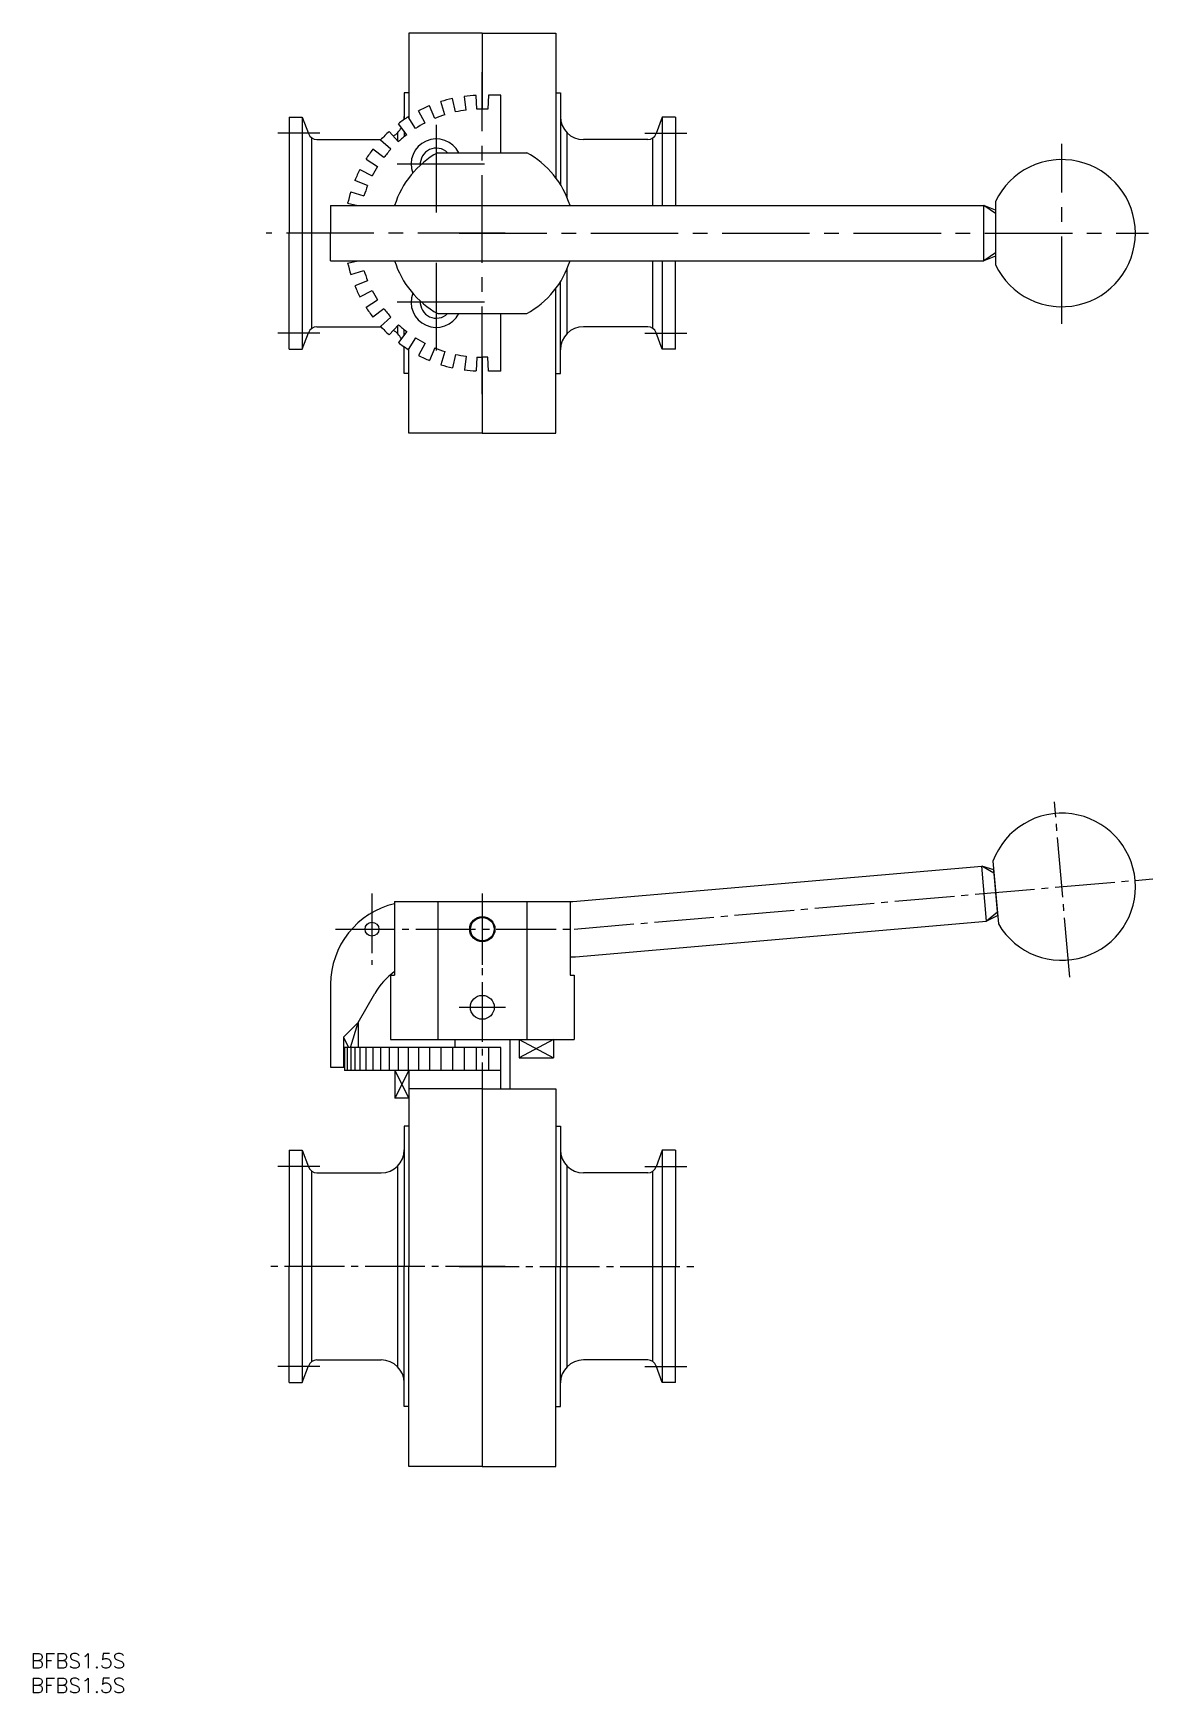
# Model space of a CAD drawing. Extents: x 33 to 277, y 114 to 475.
import ezdxf

# ---------------------------------------------------------------- set-up
doc = ezdxf.new("R2010")
doc.units = 0
doc.linetypes.add('CENTER', pattern=[17.5, 13, -1.5, 1.5, -1.5])
doc.linetypes.add('CENTER2', pattern=[28.575, 19.05, -3.175, 3.175, -3.175])
doc.layers.get('0').update_dxf_attribs({"linetype": 'CONTINUOUS'})
doc.layers.add('CENTER', color=1, linetype='CENTER')
doc.layers.add('中心線', color=1, linetype='CENTER2')
doc.styles.get("Standard").update_dxf_attribs({"font": 'txt.shx', "bigfont": '@extfont2.shx'})

msp = doc.modelspace()

# ---------------------------------------------------------------- linework, layer by layer
for p, q in [((114.94, 474.78), (114.94, 456.39)), ((130.94, 474.78), (114.94, 474.78)), ((130.94, 474.78), (130.94, 458.28)), ((130.94, 474.78), (146.94, 474.78)), ((146.94, 474.78), (146.94, 443.28)), ((113.94, 461.78), (113.94, 456)), ((114.94, 461.78), (113.94, 461.78)), ((120.61, 456.22), (119.46, 458.99)), ((122.82, 457.03), (121.92, 459.89)), ((125.1, 457.64), (124.45, 460.57)), ((127.42, 458.05), (127.03, 461.02)), ((129.77, 458.25), (129.63, 461.25)), ((132.25, 461.28), (132.12, 458.28)), ((134.94, 461.28), (132.25, 461.28)), ((134.94, 448.78), (134.94, 461.28)), ((146.94, 461.78), (147.94, 461.78)), ((147.94, 461.78), (147.94, 441.81)), ((88.94, 456.53), (88.94, 431.28)), ((88.94, 456.53), (91.79, 456.53)), ((91.79, 456.53), (93.1, 452.94)), ((91.79, 456.53), (91.79, 406.03)), ((114.51, 452.7), (112.68, 455.08)), ((116.44, 454.05), (114.82, 456.58)), ((118.48, 455.23), (117.09, 457.89)), ((132.12, 458.28), (130.94, 458.28)), ((170.09, 456.53), (168.79, 452.94)), ((172.94, 456.53), (170.09, 456.53)), ((170.09, 456.53), (170.09, 437.28)), ((172.94, 456.53), (172.94, 437.28)), ((93.83, 410.57), (93.83, 451.99)), ((94.98, 451.63), (108.94, 451.63)), ((111.04, 449.52), (108.82, 451.54)), ((112.7, 451.18), (110.68, 453.4)), ((112.48, 453.09), (112.48, 451.43)), ((113.94, 453.43), (113.94, 452.25)), ((149.41, 438.96), (149.41, 453.09)), ((166.91, 451.63), (152.94, 451.63)), ((168.06, 437.28), (168.06, 451.99)), ((109.52, 447.71), (107.14, 449.54)), ((121.26, 448.78), (140.63, 448.78)), ((104.33, 445.13), (106.99, 443.74)), ((105.64, 447.4), (108.17, 445.78)), ((106, 441.61), (103.23, 442.76)), ((97.94, 437.28), (240.04, 437.28)), ((97.94, 437.28), (97.94, 431.28)), ((101.65, 437.77), (103.88, 437.28)), ((102.33, 440.3), (105.19, 439.4)), ((111.86, 437.28), (150.02, 437.28)), ((242.54, 435.53), (240.04, 437.28)), ((242.54, 436.28), (240.04, 437.28)), ((240.04, 425.28), (240.04, 437.28)), ((242.54, 438.13), (242.54, 424.42)), ((88.94, 406.03), (88.94, 431.28)), ((97.94, 425.28), (97.94, 431.28)), ((242.54, 427.03), (240.04, 425.28)), ((242.54, 426.28), (240.04, 425.28)), ((97.94, 425.28), (240.04, 425.28)), ((101.65, 424.78), (103.88, 425.28)), ((102.33, 422.26), (105.19, 423.16)), ((111.86, 425.28), (150.02, 425.28)), ((149.41, 409.46), (149.41, 423.59)), ((168.06, 410.57), (168.06, 425.28)), ((170.09, 425.28), (170.09, 406.03)), ((172.94, 406.03), (172.94, 425.28)), ((106, 420.94), (103.23, 419.8)), ((104.33, 417.42), (106.99, 418.81)), ((146.94, 387.78), (146.94, 419.28)), ((147.94, 400.78), (147.94, 420.74)), ((105.64, 415.16), (108.17, 416.77)), ((109.52, 414.84), (107.14, 413.01)), ((111.04, 413.04), (108.82, 411.01)), ((121.26, 413.78), (140.63, 413.78)), ((134.94, 401.28), (134.94, 413.78)), ((91.79, 406.03), (93.1, 409.61)), ((94.98, 410.93), (108.94, 410.93)), ((112.7, 411.37), (110.68, 409.16)), ((112.48, 411.13), (112.48, 409.46)), ((114.51, 409.86), (112.68, 407.48)), ((113.94, 409.12), (113.94, 410.3)), ((116.44, 408.51), (114.82, 405.98)), ((166.91, 410.93), (152.94, 410.93)), ((170.09, 406.03), (168.79, 409.61)), ((88.94, 406.03), (91.79, 406.03)), ((113.94, 400.78), (113.94, 406.56)), ((114.94, 387.78), (114.94, 406.16)), ((118.48, 407.33), (117.09, 404.67)), ((120.61, 406.33), (119.46, 403.56)), ((122.82, 405.53), (121.92, 402.67)), ((125.1, 404.92), (124.45, 401.99)), ((127.42, 404.51), (127.03, 401.53)), ((172.94, 406.03), (170.09, 406.03)), ((114.94, 400.78), (113.94, 400.78)), ((129.77, 404.3), (129.63, 401.31)), ((130.94, 404.28), (130.94, 387.78)), ((132.12, 404.28), (130.94, 404.28)), ((132.25, 401.28), (132.12, 404.28)), ((134.94, 401.28), (132.25, 401.28)), ((146.94, 400.78), (147.94, 400.78)), ((130.94, 387.78), (114.94, 387.78)), ((130.94, 387.78), (146.94, 387.78))]:
    msp.add_line(p, q)
at = {"color": 1, "linetype": 'CENTER2'}
for p, q in [((130.94, 396.28), (130.94, 466.28)), ((120.94, 435.78), (120.94, 456.78)), ((95.63, 453.03), (86.44, 453.03)), ((166.26, 453.03), (175.44, 453.03)), ((131.44, 446.28), (110.44, 446.28)), ((135.94, 431.28), (83.94, 431.28)), ((125.94, 431.28), (275.86, 431.28)), ((120.94, 405.78), (120.94, 426.78)), ((131.44, 416.28), (110.44, 416.28)), ((95.63, 409.53), (86.44, 409.53)), ((166.26, 409.53), (175.44, 409.53))]:
    msp.add_line(p, q, dxfattribs=at)
at = {"color": 7, "linetype": 'CONTINUOUS'}
for p, q in [((150.66, 285.88), (239.59, 293.6)), ((242.23, 292.07), (239.59, 293.6)), ((242.17, 292.82), (239.59, 293.6)), ((240.64, 281.64), (239.59, 293.6)), ((242.01, 294.67), (243.2, 281.01)), ((243.04, 282.86), (242.17, 292.82)), ((111.86, 285.88), (111.86, 269.88)), ((111.86, 285.88), (150.02, 285.88)), ((115.94, 285.88), (150.66, 285.88)), ((121.26, 285.88), (121.26, 255.88)), ((140.63, 285.88), (140.63, 255.88)), ((150.02, 285.88), (150.02, 269.88)), ((151.18, 273.88), (240.64, 281.64)), ((242.97, 283.6), (240.64, 281.64)), ((243.04, 282.86), (240.64, 281.64)), ((150.02, 273.88), (151.18, 273.88)), ((97.94, 267.88), (97.94, 249.88)), ((110.94, 269.88), (110.94, 255.88)), ((110.94, 269.88), (111.86, 269.88)), ((150.02, 269.88), (150.94, 269.88)), ((150.94, 269.88), (150.94, 255.88)), ((103.94, 259.58), (107.58, 265.88)), ((100.74, 256.38), (103.94, 259.58)), ((100.74, 256.38), (100.74, 249.88)), ((100.74, 256.38), (101.85, 254.12)), ((102.26, 254.12), (103.94, 259.58)), ((103.94, 259.58), (103.94, 254.12)), ((100.94, 254.12), (100.94, 249.12)), ((134.94, 254.12), (100.94, 254.12)), ((110.94, 255.88), (130.94, 255.88)), ((124.94, 255.88), (124.94, 254.12)), ((130.94, 255.88), (150.94, 255.88)), ((134.94, 245.12), (134.94, 254.12)), ((136.94, 255.88), (136.94, 245.12)), ((138.94, 255.88), (138.94, 251.88)), ((146.44, 255.88), (146.44, 251.88)), ((97.94, 249.88), (100.94, 249.88)), ((134.94, 249.12), (100.94, 249.12)), ((111.94, 249.12), (111.94, 243.12)), ((114.94, 249.12), (114.94, 243.12)), ((138.94, 251.88), (146.44, 251.88)), ((114.94, 243.12), (111.94, 243.12)), ((130.94, 245.12), (114.94, 245.12)), ((114.94, 245.12), (114.94, 206.52)), ((130.94, 245.12), (130.94, 163.02)), ((130.94, 245.12), (146.94, 245.12)), ((146.94, 245.12), (146.94, 206.52)), ((114.94, 237.02), (113.94, 237.02)), ((113.94, 237.02), (113.94, 206.52)), ((146.94, 237.02), (147.94, 237.02)), ((147.94, 237.02), (147.94, 206.52)), ((88.94, 231.77), (91.79, 231.77)), ((88.94, 231.77), (88.94, 206.52)), ((91.79, 231.77), (91.79, 181.27)), ((91.79, 231.77), (93.1, 228.19)), ((170.09, 231.77), (168.79, 228.19)), ((170.09, 231.77), (170.09, 181.27)), ((172.94, 231.77), (170.09, 231.77)), ((172.94, 231.77), (172.94, 206.52)), ((112.48, 228.34), (112.48, 184.71)), ((149.41, 184.71), (149.41, 228.34)), ((93.83, 185.81), (93.83, 227.23)), ((94.98, 226.87), (108.94, 226.87)), ((166.91, 226.87), (152.94, 226.87)), ((168.06, 185.81), (168.06, 227.23)), ((88.94, 181.27), (88.94, 206.52)), ((113.94, 176.02), (113.94, 206.52)), ((114.94, 163.02), (114.94, 206.52)), ((146.94, 163.02), (146.94, 206.52)), ((147.94, 176.02), (147.94, 206.52)), ((172.94, 181.27), (172.94, 206.52)), ((91.79, 181.27), (93.1, 184.86)), ((94.98, 186.17), (108.94, 186.17)), ((166.91, 186.17), (152.94, 186.17)), ((170.09, 181.27), (168.79, 184.86)), ((88.94, 181.27), (91.79, 181.27)), ((172.94, 181.27), (170.09, 181.27)), ((114.94, 176.02), (113.94, 176.02)), ((146.94, 176.02), (147.94, 176.02)), ((130.94, 163.02), (114.94, 163.02)), ((130.94, 163.02), (146.94, 163.02))]:
    msp.add_line(p, q, dxfattribs=at)
at = {"color": 3, "linetype": 'CONTINUOUS'}
for p, q in [((101.65, 249.12), (101.65, 254.12)), ((102.32, 254.12), (102.32, 249.12)), ((103.22, 254.12), (103.22, 249.12)), ((104.33, 254.12), (104.33, 249.12)), ((105.63, 254.12), (105.63, 249.12)), ((107.14, 254.12), (107.14, 249.12)), ((108.82, 254.12), (108.82, 249.12)), ((110.67, 254.12), (110.67, 249.12)), ((112.67, 254.12), (112.67, 249.12)), ((114.82, 254.12), (114.82, 249.12)), ((117.08, 254.12), (117.08, 249.12)), ((119.46, 254.12), (119.46, 249.12)), ((121.91, 254.12), (121.91, 249.12)), ((124.44, 254.11), (124.44, 249.12)), ((127.02, 254.12), (127.02, 249.12)), ((129.63, 254.12), (129.63, 249.12)), ((132.25, 254.12), (132.25, 249.12)), ((138.94, 255.88), (146.44, 251.88)), ((146.44, 255.88), (138.94, 251.88)), ((111.94, 249.12), (114.94, 243.12)), ((114.94, 249.12), (111.94, 243.12))]:
    msp.add_line(p, q, dxfattribs=at)
at = {"color": 7, "linetype": 'CONTINUOUS'}
for centre, radius in [((130.94, 279.88), 2.75), ((130.94, 279.88), 2.55), ((106.94, 279.88), 1.5), ((130.94, 262.88), 2.6)]:
    msp.add_circle(centre, radius, dxfattribs=at)
for centre, radius, start, end in [((130.94, 431.28), 30, 112.5, 117.5), ((130.94, 431.28), 30, 102.5, 107.5), ((130.94, 431.28), 30, 92.5, 97.5), ((130.94, 431.28), 30, 122.5, 127.5), ((108.94, 456.63), 5, 352.3928, 360), ((130.94, 431.28), 27, 117.5, 122.5), ((130.94, 431.28), 27, 107.5, 112.5), ((130.94, 431.28), 27, 97.5, 102.5), ((130.94, 431.28), 27, 90, 92.5), ((152.94, 456.63), 5, 180, 270), ((94.98, 453.63), 2, 200, 270), ((130.94, 431.28), 30, 132.5, 137.5), ((108.94, 456.63), 5, 302.059, 331.3494), ((130.94, 431.28), 27, 127.5, 132.5), ((120.94, 446.28), 5.5, 27.0357, 200.6483), ((166.91, 453.63), 2, 270, 340), ((130.94, 431.28), 30, 142.5, 147.5), ((130.94, 431.28), 27, 137.5, 142.5), ((130.94, 431.28), 20, 118.955, 162.5424), ((120.94, 446.28), 3.5, 45.5847, 183.8719), ((130.94, 431.28), 20, 17.4576, 61.045), ((130.94, 431.28), 30, 152.5, 157.5), ((130.94, 431.28), 27, 147.5, 152.5), ((257, 431.28), 16, 205.3769, 154.6231), ((130.94, 431.28), 27, 157.5, 162.5), ((130.94, 431.28), 30, 162.5, 167.5), ((130.94, 431.28), 30, 192.5, 197.5), ((130.94, 431.28), 27, 197.5, 202.5), ((130.94, 431.28), 20, 197.4576, 241.045), ((130.94, 431.28), 20, 298.955, 342.5424), ((130.94, 431.28), 30, 202.5, 207.5), ((130.94, 431.28), 27, 207.5, 212.5), ((120.94, 416.28), 5.5, 159.3517, 332.9643), ((120.94, 416.28), 3.5, 176.1281, 314.4153), ((130.94, 431.28), 30, 212.5, 217.5), ((130.94, 431.28), 27, 217.5, 222.5), ((94.98, 408.93), 2, 90, 160), ((130.94, 431.28), 30, 222.5, 227.5), ((108.94, 405.93), 5, 28.6506, 57.941), ((130.94, 431.28), 27, 227.5, 232.5), ((130.94, 431.28), 27, 237.5, 242.5), ((152.94, 405.93), 5, 90, 180), ((166.91, 408.93), 2, 20, 90), ((130.94, 431.28), 30, 232.5, 237.5), ((108.94, 405.93), 5, 0, 7.6072), ((130.94, 431.28), 30, 242.5, 247.5), ((130.94, 431.28), 27, 247.5, 252.5), ((130.94, 431.28), 27, 257.5, 262.5), ((130.94, 431.28), 30, 252.5, 257.5), ((130.94, 431.28), 30, 262.5, 267.5), ((130.94, 431.28), 27, 267.5, 270)]:
    msp.add_arc(centre, radius, start, end)
for centre, radius, start, end in [((257.01, 289.1), 16, 210.3769, 159.6231), ((115.94, 267.88), 18, 103.0969, 180), ((121.44, 257.88), 16, 126.7469, 150), ((108.94, 231.87), 5, 270, 360), ((152.94, 231.87), 5, 180, 270), ((94.98, 228.87), 2, 200, 270), ((166.91, 228.87), 2, 270, 340), ((94.98, 184.17), 2, 90, 160), ((108.94, 181.17), 5, 0, 90), ((152.94, 181.17), 5, 90, 180), ((166.91, 184.17), 2, 20, 90)]:
    msp.add_arc(centre, radius, start, end, dxfattribs=at)
at = {"layer": 'CENTER', "color": 1, "linetype": 'CENTER'}
for p, q in [((258.73, 269.41), (255.39, 307.58)), ((150.94, 279.88), (276.78, 290.83)), ((106.94, 287.63), (106.94, 272.13)), ((130.94, 287.63), (130.94, 272.13)), ((130.94, 285.88), (130.94, 245.12)), ((98.97, 279.88), (150.94, 279.88)), ((125.89, 262.88), (135.99, 262.88)), ((95.63, 228.27), (86.44, 228.27)), ((166.26, 228.27), (175.44, 228.27)), ((135.94, 206.52), (83.94, 206.52)), ((125.94, 206.52), (177.94, 206.52)), ((95.63, 184.77), (86.44, 184.77)), ((166.26, 184.77), (175.44, 184.77))]:
    msp.add_line(p, q, dxfattribs=at)
at = {"layer": '中心線'}
msp.add_line((257, 411.53), (257, 450.7), dxfattribs=at)

# ---------------------------------------------------------------- texts
at = {"color": 7, "linetype": 'CONTINUOUS'}
for p in [(32.7, 119.11), (32.7, 113.77)]:
    msp.add_text('BFBS1.5S', height=3.2, dxfattribs=at).set_placement(p)

doc.saveas('drawing.dxf')
